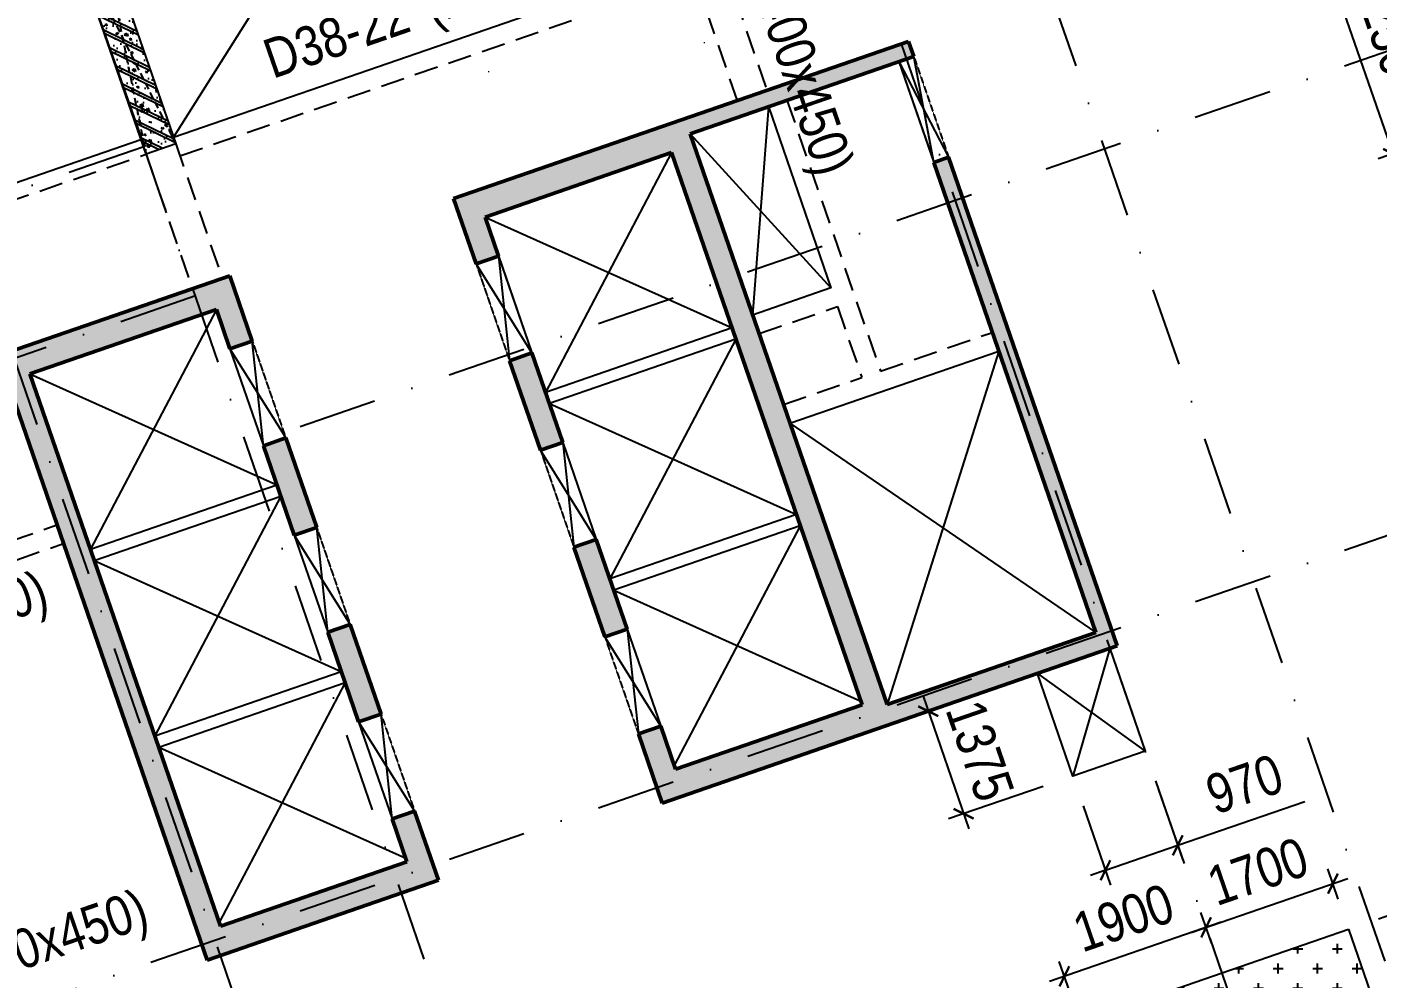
# Model space of a CAD drawing. Header units: millimetres. Extents: x -159515 to 1327256, y -225156 to 138737.
# Drawn here: x 851334 to 868440, y -4469 to 7591 of the extents above; entities that cross this region are included whole.
import ezdxf
from ezdxf.enums import TextEntityAlignment as Align

# ---------------------------------------------------------------- set-up
doc = ezdxf.new("R2010")
doc.units = ezdxf.units.MM
doc.header["$MEASUREMENT"] = 0
doc.linetypes.add('DASHDOT', pattern=[1, 0.5, -0.25, 0, -0.25])
doc.linetypes.add('DASHED', pattern=[4.5, 3, -1.5])
for name, color, linetype in [('ccu11-Khuat', 9, 'DASHED'), ('ccu11-Manh', 8, 'Continuous'), ('ccu11-Thay', 7, 'Continuous'), ('ccu12-Manh', 8, 'Continuous'), ('ccu12-Text', 31, 'Continuous'), ('KC2-DIM', 251, 'Continuous'), ('KC2-HATCH', 252, 'Continuous'), ('KT-Hatch', 251, 'Continuous'), ('KT-Luoi truc South Tower', 8, 'DASHDOT'), ('ST_MBDV Cot vach 220805$0$AUDIT_I_220805193045-5', 6, 'Continuous')]:
    doc.layers.add(name, color=color, linetype=linetype)
for name, color, linetype, lineweight in [('ccu12-Tencaukien', 9, 'Continuous', 15), ('KT-Kich thuoc', 159, 'Continuous', 18), ('ST_MBDV Cot vach 220805$0$KT-Net cot vach', 6, 'Continuous', 50)]:
    doc.layers.add(name, color=color, linetype=linetype, lineweight=lineweight)
doc.styles.add('Arial Narrow', font='ARIALN.TTF')
doc.dimstyles.new('ccu12-200', dxfattribs={"dimscale": 200, "dimtxt": 2.5, "dimasz": 1, "dimexe": 1, "dimexo": 2, "dimgap": 1, "dimtad": 1, "dimdec": 0, "dimrnd": 5, "dimdsep": 46, "dimtxsty": 'Arial Narrow', "dimblk": 'ARCHTICK', "dimcen": -1, "dimdle": 1, "dimclrd": 256, "dimclre": 256, "dimclrt": 3, "dimadec": 0, "dimazin": 2, "dimtfac": 0.1, "dimtdec": 0, "dimtmove": 0, "dimatfit": 1, "dimldrblk": 'ARCHTICK', "dimfxl": 1, "dimtvp": 0.833333, "dimtolj": 1, "dimtzin": 12, "dimarcsym": 0})

# ---------------------------------------------------------------- blocks, each defined once
blk = doc.blocks.new('Asix South Tower')
at = {"layer": 'KT-Luoi truc South Tower', "ltscale": 2000}
for p, q in [((-61527.4, 64693.7), (-45306.5, 17710.6)), ((-63417.9, 64041.1), (-47197, 17057.9)), ((-72397.8, 60940.8), (-54232.5, 8325.6)), ((-74690, 60149.4), (-64788, 31468.5)), ((-41522.4, 50319.2), (-65827.2, 41928)), ((-67132.6, 45709), (-110541.5, 30722.1)), ((-39629.6, 44836.7), (-71714.8, 33759.3)), ((-66479.9, 43818.5), (-109888.9, 28831.6))]:
    blk.add_line(p, q, dxfattribs=at)
blk = doc.blocks.new('*U192')
at = {"layer": 'ccu12-Tencaukien', "color": 8, "ltscale": 10000}
blk.add_line((360.7, -155.3), (354.4, -155.3), dxfattribs=at)
at = {"layer": 'ccu12-Text', "color": 2, "style": 'Arial Narrow', "width": 0.8}
blk.add_attdef('SH', text='', height=300, dxfattribs=at).set_placement((275.6, 5.9), align=Align.BOTTOM_RIGHT)
at = {"layer": 'ccu12-Text', "color": 31, "style": 'Arial Narrow', "width": 0.8}
for tag, p in [('(', (507.5, -75.4)), ('KT', (632.6, -75.4)), (')', (962.9, -75.4))]:
    blk.add_attdef(tag, text='', height=250, dxfattribs=at).set_placement(p, align=Align.BOTTOM_LEFT)
blk = doc.blocks.new('*U200')
h = blk.add_hatch()
h.set_pattern_fill('VATLIEU04', color=250, scale=40, style=0, pattern_type=2)
h.set_pattern_definition([(50, (-550, 3050), (286.904, -25.101), [30, -330]), (355, (-550, 3050), (-55.5, 300.877), [24, -264]), (100.451, (-526.1, 3047.9), (231.404, 275.776), [25.496, -280.457]), (46.184, (-550, 3130), (426.896, -66.208), [45, -495]), (96.636, (-514.43, 3124.5), (373.865, 389.647), [38.244, -420.685]), (351.184, (-550, 3130), (373.865, 389.65), [36, -396]), (21, (-510, 3110), (238.763, -161.048), [30, -330]), (326, (-510, 3110), (97.326, 290.06), [24, -264]), (71.451, (-490.1, 3096.58), (336.09, 129.012), [25.496, -280.457]), (37.5, (-550, 3050), (4.864, 133.1575), [0, -260.8, 0, -268, 0, -265]), (7.5, (-550, 3050), (105.228, 157.7647), [0, -152.8, 0, -254.8, 0, -101]), (327.5, (-639.2, 3050), (213.529, -9.022), [0, -100, 0, -312, 0, -414]), (317.5, (-679.2, 3050), (233.274, 40.042), [0, -130, 0, -207.2, 0, -294]), (45, (-550, 3050), (-120.208, 120.208), []), (45, (-550, 3099), (-120.208, 120.208), [])])
h.paths.add_polyline_path([(-475, -475), (-75, -475), (-75, 2525), (-475, 2525)])
at = {"color": 6, "ltscale": 0.25}
blk.add_lwpolyline([(-475, -475), (-75, -475), (-75, 2525), (-475, 2525)], close=True, dxfattribs=at)
at = {"layer": 'Defpoints', "linetype": 'ByBlock', "ltscale": 30}
for p, q in [((-75, -475), (-475, 2525)), ((-475, -475), (-75, 2525))]:
    blk.add_line(p, q, dxfattribs=at)
blk = doc.blocks.new('MBCV-T38')
at = {"layer": 'KT-Hatch'}
h = blk.add_hatch(dxfattribs=at)
h.set_pattern_fill('BTCT', color=256, scale=40)
h.set_pattern_definition([(50, (44510.04, -29192.65), (286.9041, -25.10085), [30, -330]), (355, (44510.04, -29192.65), (-55.5005, 300.8769), [24, -264]), (100.4514, (44533.95, -29194.74), (231.40375, 275.7758), [25.4961, -280.4568]), (46.1842, (44510.04, -29112.65), (426.8964, -66.2076), [45, -495]), (96.6356, (44545.6, -29118.16), (373.865, 389.6471), [38.2441, -420.6852]), (351.1842, (44510.04, -29112.65), (373.8648, 389.6474), [36, -396]), (21, (44550.04, -29132.65), (238.7628, -161.04756), [30, -330]), (326, (44550.04, -29132.65), (97.3261, 290.06), [24, -264]), (71.4514, (44569.93, -29146.07), (336.08905, 129.0122), [25.4961, -280.4568]), (37.5, (44510.04, -29192.65), (4.86394, 133.15754), [0, -260.8, 0, -268, 0, -265]), (7.5, (44510.04, -29192.65), (105.22781, 157.76468), [0, -152.8, 0, -254.8, 0, -101]), (327.5, (44420.84, -29192.65), (213.52897, -9.02195), [0, -100, 0, -312, 0, -414]), (317.5, (44380.84, -29192.65), (233.27447, 40.042), [0, -130, 0, -207.2, 0, -294]), (45, (44510.04, -29192.65), (-106.06602, 106.06602), []), (45, (44580.75, -29192.65), (-106.06602, 106.06602), [])])
h.paths.add_polyline_path([(-21536, 14882), (-24466, 13870), (-21822, 6213), (-18892, 7225), (-19194, 8099), (-19478, 8001), (-19290, 7458), (-21653, 6642), (-24068, 13637), (-21705, 14453), (-21534, 13957), (-21250, 14054)])
h.paths.add_polyline_path([(-15938, 16441), (-13523, 9446), (-15886, 8630), (-16075, 9176), (-16358, 9078), (-16056, 8202), (-10290, 10192), (-12427, 16384), (-12616, 16318), (-10560, 10363), (-13207, 9450), (-15703, 16681), (-12868, 17660), (-12933, 17849), (-18699, 15858), (-18414, 15033), (-18131, 15131), (-18301, 15625)])
h.paths.add_polyline_path([(-17598, 12670), (-17315, 12768), (-17706, 13903), (-17990, 13805)], flags=17)
h.paths.add_polyline_path([(-16891, 11539), (-17174, 11442), (-16783, 10307), (-16499, 10405)], flags=17)
h.paths.add_polyline_path([(-19902, 9230), (-19618, 9328), (-20010, 10463), (-20294, 10365)], flags=17)
h.paths.add_polyline_path([(-20826, 12826), (-21109, 12728), (-20718, 11593), (-20434, 11691)], flags=17)
at = {"layer": 'ccu11-Khuat', "color": 6, "ltscale": 0.2, "elevation": 0}
for points in [[(-12868, 17660), (-12427, 16384)], [(-18414, 15033), (-17990, 13805)], [(-21250, 14054), (-20826, 12826)], [(-17598, 12670), (-17174, 11442)], [(-20434, 11691), (-20010, 10463)], [(-16783, 10307), (-16358, 9078)], [(-19618, 9328), (-19194, 8099)]]:
    blk.add_lwpolyline(points, dxfattribs=at)
at = {"layer": 'ccu11-Thay', "color": 6, "ltscale": 0.5, "elevation": 0}
for points in [[(-13057, 17594), (-12616, 16318)], [(-18131, 15131), (-17706, 13903)], [(-21534, 13957), (-21109, 12728)], [(-17315, 12768), (-16891, 11539)], [(-20718, 11593), (-20294, 10365)], [(-16499, 10405), (-16075, 9176)], [(-19902, 9230), (-19478, 8001)]]:
    blk.add_lwpolyline(points, dxfattribs=at)
at = {"layer": 'ccu12-Manh', "ltscale": 0.5}
for p, q in [((-12616, 16318, 0), (-12868, 17660, 0)), ((-13057, 17594, 0), (-12427, 16384, 0))]:
    blk.add_line(p, q, dxfattribs=at)
at = {"layer": 'ST_MBDV Cot vach 220805$0$KT-Net cot vach', "extrusion": (-3.35283e-09, 1.99852e-08, 1)}
for p, q in [((-12933, 17849, 0), (-18699, 15858, 0)), ((-12868, 17660, 0), (-12933, 17849, 0)), ((-12868, 17660, 0), (-15703, 16681, 0)), ((-15703, 16681, 0), (-13207, 9450, 0)), ((-15938, 16441, 0), (-18301, 15625, 0)), ((-13523, 9446, 0), (-15938, 16441, 0)), ((-10560, 10363, 0), (-12616, 16318, 0)), ((-10290, 10192, 0), (-12427, 16384, 0)), ((-18699, 15858, 0), (-18414, 15033, 0)), ((-18301, 15625, 0), (-18131, 15131, 0)), ((-21536, 14882, 0), (-24466, 13870, 0)), ((-21250, 14054, 0), (-21536, 14882, 0)), ((-21705, 14453, 0), (-24068, 13637, 0)), ((-21534, 13957, 0), (-21705, 14453, 0)), ((-24466, 13870, 0), (-21822, 6213, 0)), ((-17706, 13903, 0), (-17315, 12768, 0)), ((-17990, 13805, 0), (-17598, 12670, 0)), ((-24068, 13637, 0), (-21653, 6642, 0)), ((-20718, 11593, 0), (-21109, 12728, 0)), ((-20434, 11691, 0), (-20826, 12826, 0)), ((-16891, 11539, 0), (-16499, 10405, 0)), ((-17174, 11442, 0), (-16783, 10307, 0)), ((-19618, 9328, 0), (-20010, 10463, 0)), ((-19902, 9230, 0), (-20294, 10365, 0)), ((-13207, 9450, 0), (-10560, 10363, 0)), ((-16056, 8202, 0), (-10290, 10192, 0)), ((-15886, 8630, 0), (-13523, 9446, 0)), ((-16358, 9078, 0), (-16056, 8202, 0)), ((-16075, 9176, 0), (-15886, 8630, 0)), ((-18892, 7225, 0), (-19194, 8099, 0)), ((-19290, 7458, 0), (-19478, 8001, 0)), ((-21653, 6642, 0), (-19290, 7458, 0)), ((-21822, 6213, 0), (-18892, 7225, 0))]:
    blk.add_line(p, q, dxfattribs=at)
at = {"layer": 'ST_MBDV Cot vach 220805$0$KT-Net cot vach'}
for p, q in [((-12616, 16318, 0), (-12427, 16384, 0)), ((-18131, 15131, 0), (-18414, 15033, 0)), ((-21250, 14054, 0), (-21534, 13957, 0)), ((-17706, 13903, 0), (-17990, 13805, 0)), ((-20826, 12826, 0), (-21109, 12728, 0)), ((-17315, 12768, 0), (-17598, 12670, 0)), ((-20434, 11691, 0), (-20718, 11593, 0)), ((-16891, 11539, 0), (-17174, 11442, 0)), ((-20010, 10463, 0), (-20294, 10365, 0)), ((-16499, 10405, 0), (-16783, 10307, 0)), ((-19618, 9328, 0), (-19902, 9230, 0)), ((-16075, 9176, 0), (-16358, 9078, 0)), ((-19194, 8099, 0), (-19478, 8001, 0))]:
    blk.add_line(p, q, dxfattribs=at)
at = {"layer": 'ST_MBDV Cot vach 220805$0$AUDIT_I_220805193045-5', "linetype": 'ByBlock', "xscale": -1.000000000000001, "rotation": 199.0471379540016}
blk.add_blockref('*U200', (-22971, 18962, 0), dxfattribs=at)
blk = doc.blocks.new('mbkc-t38')
at = {"layer": 'KC2-HATCH'}
h = blk.add_hatch(dxfattribs=at)
h.set_pattern_fill('CROSS', color=256, scale=1000)
h.set_pattern_definition([(0, (-876875.3, 22163.94), (250, 250), [125, -375]), (90, (-876812.8, 22101.44), (-250, 250), [125, -375])])
h.paths.add_polyline_path([(-8795, 18327), (-12198, 17153), (-11383, 14790), (-10503, 15093), (-10845, 16083), (-9928, 16399), (-9587, 15410), (-7980, 15964)])
for p, q in [((-26296, 27572, 0), (-24098, 28331, 0)), ((-12198, 17153, 0), (-8795, 18327, 0)), ((-8795, 18327, 0), (-7980, 15964, 0))]:
    blk.add_line(p, q)
at = {"elevation": 0}
blk.add_lwpolyline([(6200, 10700), (3064, 10700), (3074, 12373, 0.085159), (2784, 14138), (1049, 19152), (-3079, 31083, 0.260467), (-5870, 33557), (-20929, 37908, 0.435644), (-25490, 33654, 0.102481), (-25386, 32033), (-24080, 28306), (-24089, 28303)], format="xyb", dxfattribs=at)
at = {"ltscale": 0.5, "elevation": 0}
for points in [[(-16148, 28746), (-15355, 26449), (-16347, 26106)], [(-16608, 25942), (-18971, 25126)], [(-16559, 25800), (-18922, 24984)], [(-15874, 24735), (-13227, 25649)], [(-24738, 23138), (-22375, 23954)], [(-24689, 22996), (-22326, 23812)], [(-15792, 23579), (-18155, 22763)], [(-15743, 23437), (-18106, 22621)], [(-23922, 20775), (-21559, 21591)], [(-23873, 20633), (-21510, 21449)]]:
    blk.add_lwpolyline(points, dxfattribs=at)
at = {"layer": 'ccu11-Khuat', "ltscale": 100}
for p, q in [((-16718, 30553, 0), (-16165, 28951, 0)), ((-17079, 30375, 0), (-16543, 28821, 0)), ((-15912, 28827, 0), (-14727, 25396, 0)), ((-23655, 28273, 0), (-23067, 26571, 0)), ((-26230, 27383, 0), (-24033, 28142, 0)), ((-24033, 28142, 0), (-23445, 26441, 0)), ((-30432, 21627, 0), (-25162, 23446, 0)), ((-30350, 21391, 0), (-25080, 23210, 0))]:
    blk.add_line(p, q, dxfattribs=at)
at = {"layer": 'ccu11-Khuat', "ltscale": 100, "elevation": 0}
for points in [[(-23603, 28123), (-17079, 30375)], [(-16266, 25870), (-15273, 26212), (-14963, 25314)], [(-14727, 25396), (-13309, 25885)], [(-15956, 24972), (-14963, 25314)]]:
    blk.add_lwpolyline(points, dxfattribs=at)
at = {"layer": 'ccu11-Khuat', "color": 6, "ltscale": 0.2, "elevation": 0}
for points in [[(-14305, 29382), (-13864, 28106)], [(-19851, 26756), (-19427, 25527)], [(-22687, 25777), (-22263, 24548)], [(-19035, 24393), (-18611, 23164)], [(-21871, 23414), (-21447, 22185)], [(-18220, 22029), (-17795, 20801)], [(-21055, 21050), (-20631, 19822)]]:
    blk.add_lwpolyline(points, dxfattribs=at)
at = {"layer": 'ccu11-Manh'}
for p, q in [((-18817, 36088, 0), (-23685, 28359, 0)), ((-11821, 21882, 0), (-12289, 20266, 0)), ((-12738, 21565, 0), (-11372, 20582, 0))]:
    blk.add_line(p, q, dxfattribs=at)
at = {"layer": 'ccu11-Manh', "elevation": 0}
for points in [[(-16148, 28746), (-16347, 26106)], [(-17140, 28403), (-15355, 26449)], [(-17375, 28163), (-18971, 25126)], [(-19738, 27347), (-16608, 25942)], [(-23142, 26175), (-24738, 23138)], [(-16559, 25800), (-18155, 22763)], [(-25505, 25359), (-22375, 23954)], [(-18922, 24984), (-15792, 23579)], [(-22326, 23812), (-23922, 20775)], [(-15743, 23437), (-17340, 20400)], [(-24689, 22996), (-21559, 21591)], [(-18106, 22621), (-14976, 21216)], [(-21510, 21449), (-23106, 18412)], [(-23873, 20633), (-20743, 19227)]]:
    blk.add_lwpolyline(points, dxfattribs=at)
at = {"layer": 'ccu11-Thay', "elevation": 0}
for points in [[(-23685, 28359), (-17019, 30661), (-17630, 32430), (-16658, 35835)], [(-12738, 21565), (-11821, 21882), (-11372, 20582), (-12289, 20266), (-12738, 21565)]]:
    blk.add_lwpolyline(points, dxfattribs=at)
at = {"layer": 'ccu11-Thay', "color": 6, "ltscale": 0.5, "elevation": 0}
for points in [[(-14494, 29317), (-14053, 28041)], [(-19568, 26854), (-19143, 25625)], [(-22971, 25679), (-22546, 24450)], [(-18752, 24490), (-18328, 23262)], [(-22155, 23316), (-21730, 22087)], [(-17936, 22127), (-17512, 20899)], [(-21339, 20953), (-20915, 19724)]]:
    blk.add_lwpolyline(points, dxfattribs=at)
at = {"layer": 'ccu12-Manh', "ltscale": 0.5}
for p, q in [((-14494, 29317, 0), (-13864, 28106, 0)), ((-14053, 28041, 0), (-14305, 29382, 0))]:
    blk.add_line(p, q, dxfattribs=at)
at = {"layer": 'ccu12-Manh', "ltscale": 0.5, "elevation": 0}
for points in [[(-13227, 25649), (-14644, 21172)], [(-15874, 24736), (-11997, 22086)]]:
    blk.add_lwpolyline(points, dxfattribs=at)
at = {"layer": 'KC2-DIM', "ltscale": 0.5, "elevation": 0}
for points in [[(-19143, 25625), (-19851, 26756)], [(-19568, 26854), (-19427, 25527)], [(-22971, 25679), (-22263, 24548)], [(-22546, 24450), (-22687, 25777)], [(-18752, 24490), (-18611, 23164)], [(-18328, 23262), (-19035, 24393)], [(-22155, 23316), (-21447, 22185)], [(-21730, 22087), (-21871, 23414)], [(-17936, 22127), (-17795, 20801)], [(-17512, 20899), (-18220, 22029)], [(-20915, 19724), (-21055, 21050)], [(-21339, 20953), (-20631, 19822)]]:
    blk.add_lwpolyline(points, dxfattribs=at)
at = {"layer": 'ccu11-Khuat'}
blk.add_blockref('MBCV-T38', (-1437, 11722, 0), dxfattribs=at)
blk = doc.blocks.new('_ArchTick')
at = {"color": 0, "const_width": 0.15}
blk.add_lwpolyline([(-0.5, -0.5), (0.5, 0.5)], dxfattribs=at)
blk = doc.blocks.new('*D352')
at = {"layer": 'Defpoints', "color": 0, "transparency": 16777216}
for p in [(864137, -599), (864586, -1898), (863202, -2376)]:
    blk.add_point(p, dxfattribs=at)
at = {"layer": 'KC2-DIM', "lineweight": -2, "transparency": 16777216}
for p, q in [((863759, -729), (862564, -1142)), ((862688, -888), (863267, -2565)), ((864208, -2029), (863012, -2442))]:
    blk.add_line(p, q, dxfattribs=at)
at = {"layer": 'KC2-DIM', "lineweight": -2, "transparency": 16777216, "xscale": 200, "yscale": 200, "zscale": 200}
for p, rotation in [((862753, -1077), 109.0471397056483), ((863202, -2376), 289.0471397056484)]:
    blk.add_blockref('_ArchTick', p, dxfattribs=dict(at, rotation=rotation))
at = {"layer": 'KC2-DIM', "color": 3, "transparency": 16777216, "insert": (863408, -1578), "char_height": 500, "attachment_point": 5, "rotation": 289.0471, "style": 'Arial Narrow'}
blk.add_mtext('\\A1;1375', dxfattribs=at)
blk = doc.blocks.new('*D353')
at = {"layer": 'Defpoints', "color": 0, "transparency": 16777216}
for p in [(865503, -1582), (864586, -1898), (865915, -2776)]:
    blk.add_point(p, dxfattribs=at)
at = {"layer": 'KC2-DIM', "lineweight": -2, "transparency": 16777216}
for p, q in [((865633, -1960), (865980, -2965)), ((865915, -2776), (867526, -2220)), ((864717, -2276), (865064, -3281)), ((864998, -3092), (865915, -2776)), ((864998, -3092), (864809, -3158))]:
    blk.add_line(p, q, dxfattribs=at)
at = {"layer": 'KC2-DIM', "lineweight": -2, "transparency": 16777216, "xscale": 200, "yscale": 200, "zscale": 200}
for p, rotation in [((865915, -2776), 199.047137953764), ((864998, -3092), 19.04713795376409)]:
    blk.add_blockref('_ArchTick', p, dxfattribs=dict(at, rotation=rotation))
at = {"layer": 'KC2-DIM', "color": 3, "transparency": 16777216, "insert": (866761, -2002), "char_height": 500, "attachment_point": 5, "rotation": 19.0471, "style": 'Arial Narrow'}
blk.add_mtext('\\A1;970', dxfattribs=at)
blk = doc.blocks.new('*D592')
at = {"layer": 'Defpoints', "color": 0, "transparency": 16777216}
for p in [(867881, -3261), (868080, -3836, 0), (866473, -4391, 0)]:
    blk.add_point(p, dxfattribs=at)
at = {"layer": 'KC2-DIM', "lineweight": -2, "transparency": 16777216}
for p, q in [((867949, -3458), (867816, -3072)), ((866085, -3881), (868070, -3196)), ((866342, -4013), (866209, -3627))]:
    blk.add_line(p, q, dxfattribs=at)
at = {"layer": 'KC2-DIM', "lineweight": -2, "transparency": 16777216, "xscale": 200, "yscale": 200, "zscale": 200}
for p, rotation in [((867881, -3261), 19.0471379532236), ((866274, -3816), 199.0471379532236)]:
    blk.add_blockref('_ArchTick', p, dxfattribs=dict(at, rotation=rotation))
at = {"layer": 'KC2-DIM', "color": 3, "transparency": 16777216, "insert": (866929, -3108), "char_height": 500, "attachment_point": 5, "rotation": 19.0471, "style": 'Arial Narrow'}
blk.add_mtext('\\A1;1700', dxfattribs=at)
blk = doc.blocks.new('*D593')
at = {"layer": 'Defpoints', "color": 0, "transparency": 16777216}
for p in [(864478, -4436), (866473, -4391, 0), (864677, -5011, 0)]:
    blk.add_point(p, dxfattribs=at)
at = {"layer": 'KC2-DIM', "lineweight": -2, "transparency": 16777216}
for p, q in [((866463, -3751), (864289, -4501)), ((866342, -4013), (866209, -3627)), ((864546, -4633), (864413, -4247))]:
    blk.add_line(p, q, dxfattribs=at)
at = {"layer": 'KC2-DIM', "lineweight": -2, "transparency": 16777216, "xscale": 200, "yscale": 200, "zscale": 200}
for p, rotation in [((866274, -3816), 19.04713795322229), ((864478, -4436), 199.0471379532222)]:
    blk.add_blockref('_ArchTick', p, dxfattribs=dict(at, rotation=rotation))
at = {"layer": 'KC2-DIM', "color": 3, "transparency": 16777216, "insert": (865227, -3696), "char_height": 500, "attachment_point": 5, "rotation": 19.0471, "style": 'Arial Narrow'}
blk.add_mtext('\\A1;1900', dxfattribs=at)
blk = doc.blocks.new('*D594')
at = {"layer": 'Defpoints', "color": 0, "transparency": 16777216}
for p in [(869188, -3454), (868080, -3836, 0), (868488, -5018, 0)]:
    blk.add_point(p, dxfattribs=at)
at = {"layer": 'KC2-DIM', "lineweight": -2, "transparency": 16777216}
for p, q in [((868458, -3706), (869377, -3388)), ((869662, -4824), (869123, -3265)), ((868866, -4887), (869785, -4570))]:
    blk.add_line(p, q, dxfattribs=at)
at = {"layer": 'KC2-DIM', "lineweight": -2, "transparency": 16777216, "xscale": 200, "yscale": 200, "zscale": 200}
for p, rotation in [((869188, -3454), 109.0471379532037), ((869596, -4635), 289.0471379532037)]:
    blk.add_blockref('_ArchTick', p, dxfattribs=dict(at, rotation=rotation))
at = {"layer": 'KC2-DIM', "color": 3, "transparency": 16777216, "insert": (869823, -3896), "char_height": 500, "attachment_point": 5, "rotation": 289.0471, "style": 'Arial Narrow'}
blk.add_mtext('\\A1;1250', dxfattribs=at)
blk = doc.blocks.new('*D599')
at = {"layer": 'Defpoints', "color": 0, "transparency": 16777216}
for p in [(869447, 8907), (867827, 8347), (870265, 6545)]:
    blk.add_point(p, dxfattribs=at)
at = {"layer": 'KC2-DIM', "lineweight": -2, "transparency": 16777216}
for p, q in [((869069, 8776), (867638, 8281)), ((868710, 5795), (867762, 8536)), ((869887, 6414), (868455, 5919))]:
    blk.add_line(p, q, dxfattribs=at)
at = {"layer": 'KC2-DIM', "lineweight": -2, "transparency": 16777216, "xscale": 200, "yscale": 200, "zscale": 200}
for p, rotation in [((867827, 8347), 109.0844388926928), ((868644, 5984), 289.0844388926928)]:
    blk.add_blockref('_ArchTick', p, dxfattribs=dict(at, rotation=rotation))
at = {"layer": 'KC2-DIM', "color": 3, "transparency": 16777216, "insert": (868666, 7314), "char_height": 500, "attachment_point": 5, "rotation": 289.0844, "style": 'Arial Narrow'}
blk.add_mtext('\\A1;2500', dxfattribs=at)

msp = doc.modelspace()

# ---------------------------------------------------------------- block references
msp.add_blockref('mbkc-t38', (876875.3, -22163.9, 0))
at = {"layer": 'ccu12-Tencaukien', "extrusion": (-7.83069e-07, -7.34583e-07, 1)}
ref = msp.add_blockref('*U192', (860215.6, 8034, -0.7), dxfattribs=dict(at, xscale=1.815893337873054, yscale=1.815893337873054, zscale=1.815893337873054, rotation=268.5840801821969))
ref.add_attrib('KT', '(400x450)', dxfattribs={"color": 31, "extrusion": (-7.83069e-07, -7.34583e-07, 1), "height": 500, "rotation": 289.04715, "style": 'Arial Narrow'}).set_placement((860371.9, 8060.6, -0.7), align=Align.BOTTOM_LEFT)
ref.add_attrib('SH', 'D38-23', dxfattribs={"color": 2, "extrusion": (-7.83069e-07, -7.34583e-07, 1), "height": 500, "rotation": 289.04715, "style": 'Arial Narrow'}).set_placement((860297.1, 8304.5, -0.7), align=Align.BOTTOM_RIGHT)
at = {"layer": 'ccu12-Tencaukien', "extrusion": (7.34583e-07, -7.83069e-07, 1)}
ref = msp.add_blockref('*U192', (856542.8, 7321.3, 0.6), dxfattribs=dict(at, xscale=1.815893337873054, yscale=1.815893337873054, zscale=1.815893337873054, rotation=358.58408018223))
ref.add_attrib('KT', '(250x450)', dxfattribs={"color": 31, "extrusion": (7.34583e-07, -7.83069e-07, 1), "height": 500, "rotation": 19.04715, "style": 'Arial Narrow'}).set_placement((856516.3, 7477.6, 0.6), align=Align.BOTTOM_LEFT)
ref.add_attrib('SH', 'D38-22', dxfattribs={"color": 2, "extrusion": (7.34583e-07, -7.83069e-07, 1), "height": 500, "rotation": 19.04715, "style": 'Arial Narrow'}).set_placement((856272.4, 7402.8, 0.6), align=Align.BOTTOM_RIGHT)
at = {"layer": 'ccu12-Tencaukien', "extrusion": (7.34404e-07, -7.83237e-07, 1)}
ref = msp.add_blockref('*U192', (849277.8, -894.1, 0.6), dxfattribs=dict(at, xscale=1.815893337873055, yscale=1.815893337873055, zscale=1.815893337873055, rotation=358.5709629189016))
ref.add_attrib('KT', '(250x450)', dxfattribs={"color": 31, "extrusion": (7.34404e-07, -7.83237e-07, 1), "height": 500, "rotation": 19.03403, "style": 'Arial Narrow'}).set_placement((849251.2, -737.8, 0.6), align=Align.BOTTOM_LEFT)
ref.add_attrib('SH', 'D38-27', dxfattribs={"color": 2, "extrusion": (7.34404e-07, -7.83237e-07, 1), "height": 500, "rotation": 19.03403, "style": 'Arial Narrow'}).set_placement((849007.4, -812.6, 0.6), align=Align.BOTTOM_RIGHT)
at = {"layer": 'ccu12-Tencaukien', "extrusion": (7.34415e-07, -7.83226e-07, 1)}
ref = msp.add_blockref('*U192', (850547.1, -4930, 0.6), dxfattribs=dict(at, xscale=1.815893337873055, yscale=1.815893337873055, zscale=1.815893337873055, rotation=358.5718110349675))
ref.add_attrib('KT', '(350x450)', dxfattribs={"color": 31, "extrusion": (7.34415e-07, -7.83226e-07, 1), "height": 500, "rotation": 19.03488, "style": 'Arial Narrow'}).set_placement((850520.5, -4773.7, 0.6), align=Align.BOTTOM_LEFT)
ref.add_attrib('SH', 'D38-09', dxfattribs={"color": 2, "extrusion": (7.34415e-07, -7.83226e-07, 1), "height": 500, "rotation": 19.03488, "style": 'Arial Narrow'}).set_placement((850276.6, -4848.4, 0.6), align=Align.BOTTOM_RIGHT)
at = {"layer": 'KT-Kich thuoc'}
msp.add_blockref('Asix South Tower', (919947.9, -39634.4), dxfattribs=at)

# ---------------------------------------------------------------- dimensions: what is measured, and where the dimension line sits
at = {"layer": 'KC2-DIM'}
for p1, p2, distance, picture, middle in [((870264.8, 6544.6), (869447.4, 8907.2), 1714.7, '*D599', (868665.9, 7314.1)), ((864586.1, -1898.4), (865502.6, -1582), -1263.1, '*D353', (866760.8, -2002.1)), ((866472.5, -4391.4, 0), (868079.8, -3836.4, 0), 608.7, '*D592', (866928.9, -3108.1)), ((866472.5, -4391.4, 0), (864676.9, -5011.3, 0), -608.7, '*D593', (865227.5, -3695.6))]:
    dim = msp.add_aligned_dim(p1=p1, p2=p2, distance=distance, dimstyle='ccu12-200', dxfattribs=at)
    dim.commit()
    dim.dimension.update_dxf_attribs({"geometry": picture, "text_midpoint": middle})
for base, p1, p2, angle, picture, middle in [((863201.5, -2376.4), (864137.4, -598.7), (864586.1, -1898.4), 289.04714, '*D352', (862977.2, -1726.5)), ((869188.4, -3453.7), (868487.8, -5018, 0), (868079.8, -3836.4, 0), 109.04714, '*D594', (869392.4, -4044.5))]:
    dim = msp.add_linear_dim(base=base, p1=p1, p2=p2, angle=angle, dimstyle='ccu12-200', dxfattribs=at)
    dim.commit()
    dim.dimension.update_dxf_attribs({"geometry": picture, "text_midpoint": middle, "dimtype": 161})

doc.saveas('drawing.dxf')
